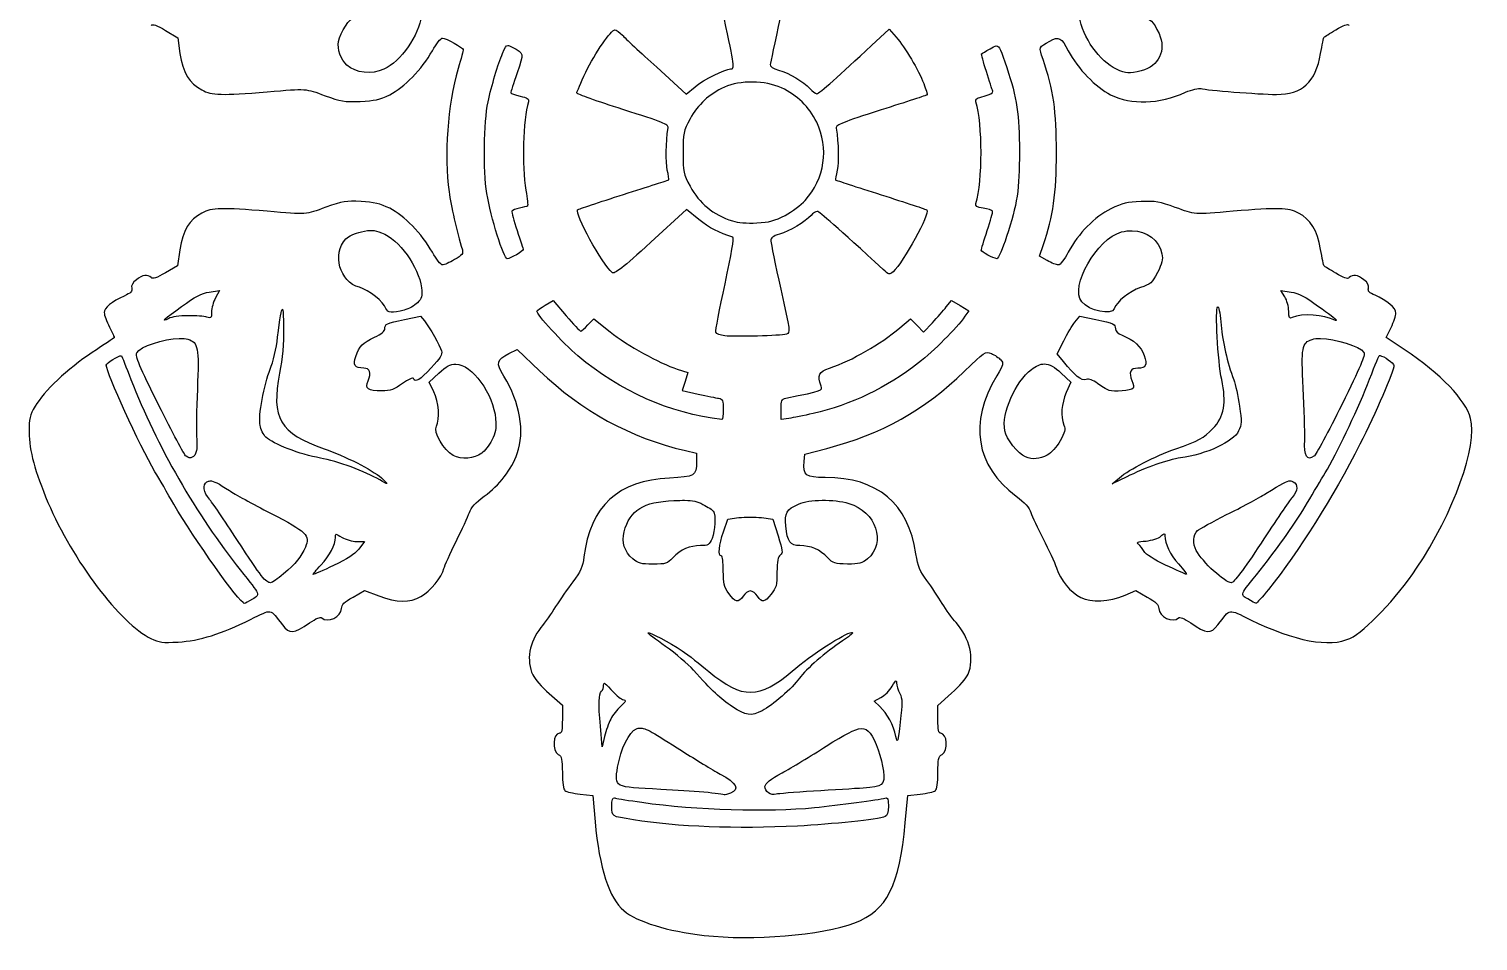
# Model space of a CAD drawing. Extents: x 50 to 120.3, y 86.8 to 163.3.
# Drawn here: x 50 to 120.3, y 86.8 to 131.1 of the extents above; entities that cross this region are included whole.
import ezdxf

# ---------------------------------------------------------------- set-up
doc = ezdxf.new("R2010")
doc.units = 0
doc.layers.add('Layer_1', color=7, linetype='CONTINUOUS')

msp = doc.modelspace()

# ---------------------------------------------------------------- linework, layer by layer
at = {"layer": 'Layer_1', "color": 7}
for points in [[(56.604298, 131.032937), (57.191893, 130.675751), (57.301584, 129.916728)], [(90.860121, 130.308642), (91.707341, 131.103493), (92.050195, 130.709375)], [(73.205797, 130.311397), (73.205797, 130.311397)], [(96.908056, 130.284388), (96.908056, 130.284388)], [(80.433884, 129.244797), (81.858776, 127.945581), (82.293686, 128.302217)], [(85.091103, 128.529318), (85.091103, 128.529318)], [(82.47724, 121.859064), (81.879172, 122.341376), (80.143945, 120.756631)], [(66.62098, 121.332652), (66.62098, 121.332652)], [(103.493423, 121.31777), (103.493423, 121.31777)], [(57.296623, 120.390075), (57.176458, 119.611206), (56.594375, 119.271106)], [(99.381358, 119.865316), (99.002122, 120.078637), (99.195599, 120.641427)], [(58.727027, 118.340656), (59.218711, 118.418377), (59.218711, 118.418377)], [(59.218711, 118.418377), (59.026888, 118.060638)], [(110.719306, 118.417274), (111.208233, 118.340103)], [(110.907822, 118.108593), (110.719306, 118.417274), (110.719306, 118.417274)], [(62.271893, 117.502809), (62.271893, 117.502809)], [(75.022052, 117.703452), (75.404596, 117.931654), (75.404596, 117.931654)], [(75.404596, 117.931654), (76.037392, 117.19027)], [(94.479401, 117.617461), (94.727449, 117.936062), (94.727449, 117.936062)], [(94.727449, 117.936062), (95.152436, 117.682505), (95.577973, 117.429496), (95.388354, 117.164362)], [(107.650139, 117.618012), (107.650139, 117.618012)], [(68.204072, 117.01002), (68.980183, 117.170424), (68.980183, 117.170424)], [(68.980183, 117.170424), (69.165391, 116.934506)], [(77.099033, 116.740478), (77.378498, 117.032621), (78.173351, 116.404236)], [(92.2332, 116.608187), (92.74197, 117.035928), (93.063328, 116.717325), (93.384686, 116.398174), (93.808019, 116.849066)], [(100.726325, 116.883794), (100.958385, 117.169324), (100.958385, 117.169324)], [(100.958385, 117.169324), (101.731741, 117.00947)], [(57.264653, 116.08839), (57.264653, 116.08839)], [(112.636433, 116.085633), (112.636433, 116.085633)], [(116.702197, 115.5482), (115.825214, 116.137449), (116.060581, 116.61866)], [(73.263675, 115.353068), (73.664961, 115.557569), (74.74865, 114.519632)], [(100.167392, 114.969974), (99.869185, 115.343699), (100.181723, 115.971533)], [(54.446289, 115.247235), (54.446289, 115.247235)], [(70.679578, 114.846502), (70.679578, 114.846502)], [(81.425519, 114.603416), (81.940355, 114.4375), (81.808063, 113.998182), (81.675772, 113.558863), (82.444717, 113.391844)], [(99.234185, 114.848706), (99.234185, 114.848706)], [(115.528107, 115.254951), (115.528107, 115.254951)], [(69.624552, 113.499882), (69.400208, 113.96125), (69.868742, 114.403876)], [(100.057701, 114.409388), (100.52017, 113.972274), (100.301888, 113.465157)], [(86.843416, 112.209488), (86.467487, 112.156021), (86.467487, 112.648256)], [(81.837279, 110.644589), (82.363138, 110.521667), (82.363138, 110.099987)], [(87.588107, 110.111564), (87.618976, 110.473711), (88.688884, 110.752076)], [(58.76892, 109.173945), (58.76892, 109.173945)], [(103.237659, 109.372935), (102.536515, 109.030077), (102.887089, 109.328838)], [(111.168547, 109.178907), (111.168547, 109.178907)], [(81.78877, 108.234673), (81.78877, 108.234673)], [(88.45627, 108.235226), (88.45627, 108.235226)], [(83.671723, 106.711116), (83.878979, 107.32517), (84.42248, 107.392968)], [(84.967078, 107.42108), (84.967078, 107.42108)], [(85.514437, 107.392418), (86.062896, 107.324066), (86.320864, 106.507716)], [(64.882999, 106.583786), (64.882999, 106.583786)], [(65.873534, 106.23652), (66.254424, 106.23652), (65.973853, 105.868858)], [(105.047299, 106.599771), (105.047299, 106.599771)], [(65.698246, 103.535563), (66.25332, 103.853616), (66.955018, 103.593441)], [(103.15608, 103.634784), (103.675877, 103.85527), (104.232603, 103.536667)], [(89.888328, 101.814671), (89.888328, 101.814671)], [(77.895537, 99.354046), (77.895537, 99.354046)], [(92.047438, 99.467595), (92.047438, 99.467595)], [(75.218838, 98.854092), (75.855491, 98.291855), (75.855491, 97.608346)], [(91.265815, 98.219645), (90.976427, 98.483675), (91.309362, 98.663372)], [(94.076464, 97.601181), (94.077014, 98.27697), (94.740126, 98.870077)], [(77.90546, 96.77546), (77.788603, 96.274956), (77.698755, 97.275965)], [(79.616983, 97.182809), (79.616983, 97.182809)], [(90.353555, 97.155797), (90.353555, 97.155797)], [(76.71704, 93.975285), (77.328339, 93.905833), (77.444645, 92.637487)], [(78.383364, 93.795039), (78.383364, 93.795039)], [(92.493372, 92.576301), (92.61409, 93.906937), (93.219874, 93.975839)]]:
    msp.add_lwpolyline(points, dxfattribs=at)
for points in [[(64.997652, 130.500466), (65.090695, 130.942728), (65.561715, 131.666125), (65.756674, 131.666286)], [(69.016011, 131.766055), (68.902058, 130.803903), (68.010365, 129.522814), (67.195347, 129.150537)], [(84.017886, 129.163215), (84.23124, 129.163215), (84.214039, 129.295978), (83.699285, 131.64589)], [(86.42394, 131.650298), (86.167733, 130.475173), (85.949135, 129.45203), (85.93777, 129.376535)], [(102.737158, 129.150537), (101.934306, 129.51726), (101.083068, 130.724262), (100.940746, 131.698256)], [(103.906836, 131.751173), (104.398984, 131.606308), (104.519558, 131.489482), (104.804216, 130.880252)], [(55.904254, 131.277677), (55.987103, 131.360524), (56.170144, 131.296671), (56.604298, 131.032937)], [(76.992647, 129.00171), (77.449259, 129.95686), (78.209301, 131.066011), (78.407618, 131.066011)], [(78.407618, 131.066011), (78.47137, 131.066011), (78.632964, 130.948282), (78.766458, 130.804735)], [(78.766458, 130.804735), (78.899952, 130.661186), (79.650203, 129.959245), (80.433884, 129.244797)], [(104.804216, 130.880252), (105.174988, 130.086722), (104.795805, 129.289701), (103.945422, 129.075574)], [(112.813372, 130.709375), (112.832817, 130.726816), (113.088691, 130.887663), (113.381674, 131.066564)], [(113.381674, 131.066564), (113.777463, 131.308234), (113.943144, 131.362782), (114.027148, 131.278781)], [(65.40445, 129.347323), (65.112056, 129.605147), (64.9224, 130.142774), (64.997652, 130.500466)], [(69.547935, 130.045159), (69.740661, 130.384927), (69.961853, 130.663663), (70.039619, 130.664174)], [(70.039619, 130.664174), (70.192189, 130.665303), (71.049444, 130.189908), (71.049444, 130.104141)], [(71.049444, 130.104141), (71.049444, 130.075526), (70.937574, 129.660919), (70.800296, 129.182508)], [(72.955548, 129.923341), (73.075687, 130.203616), (73.121122, 130.308501), (73.205797, 130.311397)], [(73.205797, 130.311397), (73.256606, 130.31309), (73.321847, 130.278337), (73.425733, 130.222101)], [(73.425733, 130.222101), (74.004331, 129.908902), (73.993767, 129.964887), (73.661103, 128.971944)], [(88.20106, 127.962119), (88.298624, 127.962119), (89.320302, 128.863825), (90.860121, 130.308642)], [(92.050195, 130.709375), (92.495672, 130.19673), (93.13641, 129.11798), (93.386893, 128.458763)], [(96.193681, 129.902397), (96.213126, 129.916477), (96.398009, 130.024377), (96.603786, 130.142173)], [(96.603786, 130.142173), (96.742202, 130.22141), (96.834218, 130.279209), (96.908056, 130.284388)], [(96.908056, 130.284388), (97.070503, 130.29579), (97.143116, 130.053784), (97.416826, 129.23267)], [(99.178511, 129.626787), (98.965625, 130.245551), (98.957342, 130.222846), (99.503176, 130.518655)], [(99.503176, 130.518655), (99.942577, 130.75678), (100.055005, 130.696997), (100.403313, 130.041855)], [(112.644702, 129.910113), (112.717995, 130.332177), (112.793918, 130.691922), (112.813372, 130.709375)], [(57.301584, 129.916728), (57.434164, 128.996436), (57.754486, 128.460168), (58.359918, 128.145121)], [(67.477569, 127.913061), (68.171291, 128.256088), (69.041758, 129.152778), (69.547935, 130.045159)], [(72.249439, 127.561937), (72.423181, 128.365347), (72.735082, 129.409011), (72.955548, 129.923341)], [(85.93777, 129.376535), (85.925381, 129.294174), (86.085909, 129.188917), (86.339053, 129.113056)], [(96.427397, 129.044704), (96.279722, 129.50248), (96.17423, 129.888306), (96.193681, 129.902397)], [(99.827842, 125.108477), (99.831906, 127.10958), (99.680093, 128.168915), (99.178511, 129.626787)], [(100.403313, 130.041855), (100.864264, 129.174854), (101.741354, 128.265833), (102.454383, 127.915815)], [(110.496062, 127.929596), (111.74544, 127.917489), (112.40413, 128.524749), (112.644702, 129.910113)], [(67.195347, 129.150537), (66.613309, 128.884679), (65.831627, 128.970649), (65.40445, 129.347323)], [(70.800296, 129.182508), (70.286135, 127.390667), (70.107652, 124.985381), (70.356566, 123.195759)], [(73.661103, 128.971944), (73.491426, 128.465488), (73.352423, 128.031473), (73.352423, 128.007868)], [(76.556085, 127.996844), (76.556085, 128.047717), (76.752687, 128.499758), (76.992647, 129.00171)], [(82.293686, 128.302217), (82.728322, 128.658367), (83.739671, 129.163215), (84.017886, 129.163215)], [(86.339053, 129.113056), (86.872925, 128.953067), (87.548082, 128.558401), (87.862063, 128.222292)], [(96.734424, 128.087796), (96.71306, 128.156302), (96.575067, 128.586928), (96.427397, 129.044704)], [(97.416826, 129.23267), (97.907139, 127.761753), (98.031433, 126.937695), (98.031433, 125.159187)], [(103.945422, 129.075574), (103.351849, 128.926109), (103.20907, 128.934982), (102.737158, 129.150537)], [(58.359918, 128.145121), (58.85679, 127.886566), (59.328843, 127.873536), (61.538776, 128.056926)], [(61.538776, 128.056926), (63.477851, 128.217838), (63.374366, 128.224552), (64.341705, 127.86786)], [(73.352423, 128.007868), (73.352423, 127.984246), (73.556213, 127.913546), (73.805519, 127.850772)], [(78.784097, 127.201993), (77.558911, 127.58815), (76.556085, 127.945971), (76.556085, 127.996844)], [(83.722436, 128.284578), (82.972179, 127.940072), (82.43548, 127.443649), (82.056111, 126.743933)], [(85.091103, 128.529318), (84.590187, 128.53581), (84.092675, 128.454589), (83.722436, 128.284578)], [(86.480165, 128.24875), (86.096794, 128.428509), (85.592017, 128.522836), (85.091103, 128.529318)], [(88.193894, 126.576914), (87.814079, 127.348427), (87.271631, 127.877639), (86.480165, 128.24875)], [(87.862063, 128.222292), (87.99556, 128.079391), (88.14814, 127.962117), (88.20106, 127.962119)], [(93.386893, 128.458763), (93.495845, 128.172025), (93.570823, 127.923339), (93.553909, 127.906445)], [(96.323215, 127.849671), (96.600659, 127.919535), (96.758365, 128.010989), (96.734424, 128.087796)], [(102.454383, 127.915815), (103.478449, 127.413115), (104.773956, 127.454108), (106.090201, 128.031572)], [(106.090201, 128.031572), (106.409552, 128.171678), (106.724346, 128.246631), (106.840954, 128.210715)], [(106.840954, 128.210715), (107.093458, 128.13294), (109.627625, 127.938018), (110.496062, 127.929596)], [(64.341705, 127.86786), (65.098072, 127.588974), (65.287491, 127.557867), (66.043858, 127.589496)], [(66.043858, 127.589496), (66.733747, 127.618347), (67.005321, 127.679547), (67.477569, 127.913061)], [(72.192114, 123.126307), (72.011026, 124.230168), (72.041803, 126.601777), (72.249439, 127.561937)], [(73.805519, 127.850772), (74.150107, 127.764002), (74.246825, 127.697691), (74.209563, 127.574064)], [(74.209563, 127.574064), (73.940659, 126.681914), (73.879168, 124.474437), (74.089395, 123.276237)], [(93.553909, 127.906445), (93.537004, 127.88954), (92.532688, 127.561195), (91.32204, 127.176636)], [(95.922482, 127.574064), (95.885254, 127.697573), (95.981512, 127.76363), (96.323215, 127.849671)], [(95.921381, 122.640687), (96.250831, 123.732551), (96.251305, 126.482569), (95.922482, 127.574064)], [(80.981242, 126.305165), (81.007658, 126.476722), (80.743961, 126.584282), (78.784097, 127.201993)], [(82.056111, 126.743933), (81.729648, 126.141786), (81.712153, 126.059157), (81.712153, 125.108477)], [(87.632204, 122.784002), (88.586112, 123.839863), (88.807155, 125.331204), (88.193894, 126.576914)], [(91.32204, 127.176636), (89.449168, 126.581717), (89.124988, 126.449947), (89.147495, 126.293591)], [(80.947065, 124.260157), (80.858885, 124.642085), (80.874915, 125.614324), (80.981242, 126.305165)], [(89.147495, 126.293591), (89.256308, 125.537588), (89.273372, 124.636379), (89.18608, 124.260157)], [(98.031433, 125.159187), (98.031433, 123.302419), (97.928523, 122.622915), (97.407456, 121.028933)], [(81.712153, 125.108477), (81.712153, 124.157792), (81.729651, 124.075719), (82.056111, 123.473573)], [(99.195599, 120.641427), (99.668132, 122.014865), (99.823792, 123.115517), (99.827842, 125.108477)], [(78.828745, 123.076147), (80.024176, 123.454785), (81.013272, 123.775147), (81.02644, 123.788315)], [(81.02644, 123.788315), (81.03962, 123.801495), (81.003947, 124.013859), (80.947065, 124.260157)], [(89.18608, 124.260157), (89.128936, 124.013859), (89.096455, 123.798018), (89.113871, 123.780599)], [(89.113871, 123.780599), (89.131284, 123.763186), (90.124288, 123.438919), (91.320386, 123.059609)], [(70.356566, 123.195759), (70.447007, 122.545521), (70.735783, 121.294159), (71.004244, 120.387868)], [(73.182096, 119.95296), (73.010736, 119.952396), (72.382363, 121.966605), (72.192114, 123.126307)], [(74.089395, 123.276237), (74.159999, 122.874169), (74.191935, 122.530459), (74.160504, 122.512253)], [(76.597978, 122.330903), (76.629424, 122.362351), (77.633316, 122.697501), (78.828745, 123.076147)], [(82.056111, 123.473573), (82.509521, 122.637283), (83.161649, 122.102862), (84.1149, 121.787405)], [(91.320386, 123.059609), (92.516483, 122.680305), (93.516899, 122.348073), (93.543436, 122.321533)], [(61.538776, 122.258693), (59.349561, 122.445296), (58.859228, 122.432528), (58.359918, 122.172703)], [(64.386353, 122.453825), (63.371295, 122.085324), (63.483597, 122.092916), (61.538776, 122.258693)], [(66.087955, 122.734943), (65.366273, 122.77439), (65.187299, 122.744595), (64.386353, 122.453825)], [(67.477569, 122.403662), (67.025376, 122.626759), (66.714158, 122.700715), (66.087955, 122.734943)], [(69.547935, 120.272114), (69.04125, 121.165381), (68.171252, 122.061417), (67.477569, 122.403662)], [(73.779064, 122.409727), (73.600736, 122.371484), (73.434507, 122.307574), (73.409748, 122.267513)], [(74.160504, 122.512253), (74.129073, 122.49405), (73.957389, 122.447969), (73.779064, 122.409727)], [(78.270916, 119.284336), (77.796808, 119.672265), (76.429472, 122.162396), (76.597978, 122.330903)], [(86.662065, 122.060257), (86.997723, 122.239161), (87.434169, 122.564794), (87.632204, 122.784002)], [(96.27526, 122.40642), (95.962131, 122.459322), (95.882584, 122.512106), (95.921381, 122.640687)], [(96.722847, 122.266409), (96.698435, 122.305918), (96.497292, 122.368907), (96.27526, 122.40642)], [(102.468164, 122.378858), (101.676522, 121.988974), (100.889139, 121.185803), (100.403313, 120.273768)], [(103.936049, 122.73384), (103.264843, 122.710641), (103.023196, 122.65221), (102.468164, 122.378858)], [(105.590247, 122.448863), (104.856246, 122.718704), (104.628922, 122.757784), (103.936049, 122.73384)], [(108.393176, 122.258693), (106.477071, 122.095366), (106.566657, 122.089913), (105.590247, 122.448863)], [(111.572034, 122.172703), (111.072727, 122.432528), (110.582391, 122.445299), (108.393176, 122.258693)], [(58.359918, 122.172703), (57.7568, 121.858861), (57.442125, 121.331128), (57.296623, 120.390075)], [(73.409748, 122.267513), (73.384997, 122.227449), (73.497107, 121.800333), (73.658897, 121.318871)], [(84.125373, 121.004128), (83.47456, 121.197992), (82.977778, 121.455726), (82.47724, 121.859064)], [(84.1149, 121.787405), (84.362617, 121.705436), (84.808314, 121.670125), (85.283477, 121.694799)], [(85.283477, 121.694799), (85.911298, 121.727402), (86.163283, 121.79441), (86.662065, 122.060257)], [(87.920491, 122.056397), (87.641918, 121.748574), (86.863775, 121.285244), (86.39252, 121.146893)], [(88.218145, 122.255386), (88.153661, 122.255386), (88.019588, 122.165896), (87.920491, 122.056397)], [(91.420707, 119.433714), (89.218217, 121.460041), (88.315478, 122.255386), (88.218145, 122.255386)], [(93.543436, 122.321533), (93.707359, 122.15761), (92.405801, 119.783393), (91.902469, 119.327881)], [(96.473145, 121.318871), (96.634935, 121.800333), (96.747262, 122.226901), (96.722847, 122.266409)], [(112.644702, 120.40716), (112.483454, 121.335717), (112.161238, 121.8661), (111.572034, 122.172703)], [(65.354287, 120.915934), (65.478917, 121.048595), (65.796527, 121.196056), (66.10394, 121.264853)], [(66.10394, 121.264853), (66.33206, 121.315905), (66.481026, 121.339899), (66.62098, 121.332652)], [(66.62098, 121.332652), (66.760934, 121.325399), (66.89138, 121.287414), (67.081798, 121.214691)], [(67.081798, 121.214691), (67.934944, 120.888874), (68.895886, 119.565509), (69.016011, 118.551219)], [(73.658897, 121.318871), (73.820686, 120.837405), (73.953246, 120.422934), (73.953246, 120.39724)], [(83.746687, 118.740285), (84.070021, 120.215407), (84.198373, 120.98238), (84.125373, 121.004128)], [(86.39252, 121.146893), (86.064293, 121.050537), (85.968338, 120.974393), (85.971944, 120.812855)], [(96.179349, 120.366371), (96.179349, 120.408794), (96.311356, 120.837405), (96.473145, 121.318871)], [(97.407456, 121.028933), (97.213953, 120.436988), (97.004926, 119.9555), (96.942783, 119.959023)], [(101.053194, 117.86606), (100.453833, 118.602016), (101.782781, 120.930008), (102.98741, 121.25438)], [(102.98741, 121.25438), (103.158321, 121.300402), (103.328462, 121.320471), (103.493423, 121.31777)], [(103.493423, 121.31777), (104.208241, 121.306058), (104.822202, 120.861338), (104.947531, 120.19329)], [(66.00858, 118.568308), (65.050038, 118.824678), (64.670138, 120.187693), (65.354287, 120.915934)], [(70.039619, 119.653099), (69.961853, 119.653664), (69.740661, 119.932344), (69.547935, 120.272114)], [(71.004244, 120.387868), (71.056937, 120.209977), (70.990246, 120.126536), (70.624457, 119.912171)], [(73.953246, 120.39724), (73.953246, 120.371558), (73.806439, 120.261065), (73.62748, 120.15195)], [(80.143945, 120.756631), (78.771276, 119.503152), (78.379295, 119.195657), (78.270916, 119.284336)], [(85.971944, 120.812855), (85.974484, 120.697674), (86.190382, 119.648505), (86.451502, 118.481767)], [(96.942783, 119.959023), (96.764012, 119.969154), (96.179349, 120.281137), (96.179349, 120.366371)], [(100.403313, 120.273768), (100.214836, 119.919938), (100.005185, 119.652549), (99.91659, 119.652549)], [(112.813372, 119.607899), (112.793927, 119.62534), (112.717995, 119.985097), (112.644702, 120.40716)], [(70.624457, 119.912171), (70.380552, 119.769234), (70.117372, 119.652588), (70.039619, 119.653099)], [(73.62748, 120.15195), (73.44852, 120.042837), (73.24817, 119.95313), (73.182096, 119.95296)], [(99.91659, 119.652549), (99.830955, 119.652549), (99.589937, 119.748087), (99.381358, 119.865316)], [(104.947531, 120.19329), (105.00003, 119.91343), (104.953827, 119.722952), (104.726492, 119.28599)], [(113.381674, 119.250713), (113.088688, 119.42961), (112.83282, 119.590446), (112.813372, 119.607899)], [(55.186572, 118.937621), (55.002571, 118.792889), (54.930963, 118.660814), (54.965535, 118.528619)], [(55.902047, 119.04125), (55.733707, 119.209596), (55.486791, 119.173776), (55.186572, 118.937621)], [(56.594375, 119.271106), (56.170556, 119.023459), (55.982393, 118.96091), (55.902047, 119.04125)], [(91.902469, 119.327881), (91.728245, 119.170211), (91.700663, 119.176155), (91.420707, 119.433714)], [(104.726492, 119.28599), (104.465349, 118.784038), (104.38947, 118.716644), (103.906286, 118.555077)], [(114.027148, 119.038493), (113.943144, 118.954489), (113.77746, 119.009043), (113.381674, 119.250713)], [(114.745381, 118.937621), (114.443629, 119.174981), (114.19816, 119.209505), (114.027148, 119.038493)], [(114.96642, 118.529172), (115.000797, 118.660625), (114.928935, 118.793236), (114.745381, 118.937621)], [(54.590707, 118.144424), (54.001918, 117.883972), (53.629388, 117.572154), (53.629388, 117.339097)], [(54.965535, 118.528619), (55.005786, 118.374686), (54.926543, 118.29298), (54.590707, 118.144424)], [(57.383714, 117.64447), (58.031848, 118.115372), (58.352535, 118.281457), (58.727027, 118.340656)], [(67.297873, 117.541944), (67.195017, 117.866017), (66.466951, 118.445713), (66.00858, 118.568308)], [(69.016011, 118.551219), (69.066317, 118.126475), (69.042709, 118.036621), (68.823086, 117.817001)], [(83.305715, 116.385494), (83.279496, 116.45378), (83.477724, 117.513223), (83.746687, 118.740285)], [(86.451502, 118.481767), (86.916514, 116.404013), (86.922088, 116.359272), (86.722148, 116.297299)], [(103.906286, 118.555077), (103.370611, 118.375959), (102.737618, 117.86757), (102.630772, 117.530921)], [(111.208233, 118.340103), (111.579036, 118.281485), (111.902359, 118.113179), (112.548238, 117.64392)], [(115.28392, 118.182456), (114.998393, 118.300242), (114.926928, 118.378163), (114.96642, 118.529172)], [(116.29981, 117.319805), (116.303338, 117.567813), (115.858064, 117.945615), (115.28392, 118.182456)], [(56.758086, 117.062937), (56.323732, 116.83027), (56.540112, 117.031548), (57.383714, 117.64447)], [(59.026888, 118.060638), (58.921455, 117.863926), (58.835617, 117.552897), (58.835617, 117.369414)], [(62.043138, 116.15178), (62.154003, 117.075725), (62.227251, 117.520651), (62.271893, 117.502809)], [(62.271893, 117.502809), (62.306615, 117.488923), (62.324217, 117.194916), (62.329218, 116.62858)], [(68.184228, 117.458711), (67.612474, 117.299956), (67.367441, 117.322748), (67.297873, 117.541944)], [(68.823086, 117.817001), (68.685334, 117.679248), (68.397752, 117.517998), (68.184228, 117.458711)], [(76.606245, 115.243927), (75.878749, 115.855246), (74.578608, 117.279732), (74.621319, 117.418472)], [(74.621319, 117.418472), (74.630943, 117.449709), (74.81139, 117.577829), (75.022052, 117.703452)], [(93.808019, 116.849066), (94.040833, 117.096857), (94.342943, 117.442444), (94.479401, 117.617461)], [(102.630772, 117.530921), (102.522867, 117.190942), (101.41051, 117.427314), (101.053194, 117.86606)], [(107.844167, 114.095195), (107.652388, 114.977682), (107.516354, 117.546175), (107.650139, 117.618012)], [(107.650139, 117.618012), (107.654457, 117.62027), (107.659588, 117.620016), (107.66447, 117.616908)], [(107.66447, 117.616908), (107.71853, 117.583499), (107.790293, 117.183421), (107.82377, 116.727248)], [(111.096338, 117.414064), (111.096168, 117.626442), (111.011315, 117.93887), (110.907822, 118.108593)], [(111.271623, 117.102626), (111.122164, 117.038914), (111.096679, 117.084677), (111.096338, 117.414064)], [(112.548238, 117.64392), (113.0164, 117.303774), (113.399313, 117.008536), (113.399313, 116.987423)], [(53.629388, 117.339097), (53.629388, 117.231133), (53.744893, 116.914161), (53.886255, 116.635195)], [(57.684128, 117.191371), (57.298677, 117.186968), (56.881982, 117.129305), (56.758086, 117.062937)], [(58.61017, 117.117508), (58.486274, 117.162519), (58.069582, 117.195776), (57.684128, 117.191371)], [(58.835617, 117.369414), (58.835617, 117.065943), (58.8151, 117.043069), (58.61017, 117.117508)], [(67.244956, 116.559678), (67.244956, 116.796689), (67.303049, 116.823686), (68.204072, 117.01002)], [(69.165391, 116.934506), (69.420102, 116.609381), (69.91236, 115.743548), (69.991111, 115.482052)], [(76.037392, 117.19027), (76.385033, 116.782363), (76.70279, 116.448333), (76.744048, 116.448333)], [(76.744048, 116.448333), (76.785306, 116.448333), (76.945132, 116.579843), (77.099033, 116.740478)], [(95.388354, 117.164362), (94.956605, 116.559955), (93.897173, 115.496449), (93.136641, 114.903827)], [(100.181723, 115.971533), (100.353512, 116.316603), (100.598645, 116.726833), (100.726325, 116.883794)], [(101.731741, 117.00947), (102.632129, 116.823266), (102.686996, 116.79705), (102.686996, 116.554717)], [(107.82377, 116.727248), (107.883043, 115.919556), (108.111315, 114.921054), (108.428454, 114.082518)], [(113.373958, 116.960411), (112.753628, 117.249647), (111.772785, 117.316268), (111.271623, 117.102626)], [(113.399313, 116.987423), (113.399313, 116.966313), (113.387731, 116.954002), (113.373958, 116.960411)], [(116.060581, 116.61866), (116.190144, 116.883083), (116.298091, 117.198711), (116.29981, 117.319805)], [(54.111703, 116.112091), (54.09423, 116.103145), (53.610784, 115.783807), (53.037382, 115.402127)], [(53.886255, 116.635195), (54.02762, 116.356227), (54.129167, 116.12104), (54.111703, 116.112091)], [(55.210826, 115.39055), (55.354914, 115.703142), (56.525911, 116.064503), (57.264653, 116.08839)], [(57.264653, 116.08839), (57.435132, 116.093893), (57.582562, 116.081109), (57.68909, 116.045947)], [(57.68909, 116.045947), (58.191962, 115.879983), (58.231272, 115.6731), (58.146047, 113.628868)], [(61.682644, 114.600108), (61.821576, 114.939743), (61.979243, 115.619255), (62.043138, 116.15178)], [(62.329218, 116.62858), (62.336302, 115.826276), (62.275393, 115.126314), (62.136294, 114.40553)], [(65.833845, 115.216368), (66.01445, 115.727775), (66.155663, 115.871889), (66.745005, 116.147922)], [(66.745005, 116.147922), (67.068824, 116.299591), (67.244956, 116.445031), (67.244956, 116.559678)], [(78.173351, 116.404236), (79.011955, 115.741121), (80.562072, 114.882514), (81.425519, 114.603416)], [(83.73401, 116.21517), (83.524446, 116.2404), (83.331916, 116.317207), (83.305715, 116.385494)], [(86.722148, 116.297299), (86.460299, 116.21622), (84.233893, 116.154986), (83.73401, 116.21517)], [(88.820625, 114.646409), (89.931946, 115.028104), (91.264788, 115.79401), (92.2332, 116.608187)], [(102.686996, 116.554717), (102.686996, 116.442237), (102.811318, 116.323574), (103.012215, 116.244383)], [(103.012215, 116.244383), (103.573518, 116.023118), (103.943836, 115.684417), (104.081572, 115.267078)], [(111.80079, 113.676824), (111.696853, 115.660654), (111.73493, 115.871838), (112.229635, 116.044293)], [(112.229635, 116.044293), (112.327842, 116.078526), (112.469676, 116.090718), (112.636433, 116.085633)], [(112.636433, 116.085633), (113.359051, 116.063591), (114.555095, 115.715461), (114.746484, 115.412047)], [(53.037382, 115.402127), (51.849472, 114.611405), (50.700299, 113.52814), (50.270283, 112.794326)], [(56.280183, 112.837873), (55.333705, 114.744767), (55.133361, 115.222501), (55.210826, 115.39055)], [(69.991111, 115.482052), (70.042089, 115.31279), (69.934283, 115.135557), (69.490607, 114.656332)], [(73.016181, 114.264969), (72.62716, 114.91101), (72.657408, 115.043773), (73.263675, 115.353068)], [(95.350872, 114.480494), (96.35862, 115.458205), (96.379024, 115.471915), (96.669931, 115.351415)], [(96.669931, 115.351415), (96.832471, 115.28409), (97.038341, 115.148847), (97.126888, 115.051003)], [(114.746484, 115.412047), (114.821874, 115.292532), (114.563542, 114.683505), (113.670512, 112.873151)], [(119.91909, 112.209488), (119.663924, 113.131254), (118.500254, 114.339188), (116.702197, 115.5482)], [(53.729709, 114.78642), (53.729709, 114.894522), (54.320993, 115.264846), (54.446289, 115.247235)], [(56.087809, 109.622083), (55.347023, 110.877591), (53.729709, 114.419604), (53.729709, 114.78642)], [(54.446289, 115.247235), (54.454642, 115.246106), (54.460586, 115.242691), (54.464481, 115.237865)], [(54.464481, 115.237865), (54.482794, 115.215259), (54.69078, 114.701454), (54.926397, 114.095746)], [(61.186548, 111.86608), (61.099802, 112.328482), (61.376182, 113.85091), (61.682644, 114.600108)], [(66.222451, 114.648063), (65.779004, 114.651027), (65.683387, 114.790323), (65.833845, 115.216368)], [(66.439632, 114.034563), (66.599003, 114.419322), (66.51901, 114.646071), (66.222451, 114.648063)], [(69.490607, 114.656332), (68.951153, 114.073659), (68.703354, 113.926331), (68.630159, 114.145908)], [(69.868742, 114.403876), (70.234624, 114.749576), (70.412367, 114.846502), (70.679578, 114.846502)], [(70.679578, 114.846502), (71.464955, 114.846502), (72.51604, 113.400088), (72.617652, 112.179172)], [(83.589041, 112.15216), (81.060696, 112.454674), (78.660902, 113.517391), (76.606245, 115.243927)], [(93.136641, 114.903827), (91.575834, 113.687613), (89.871829, 112.869013), (88.019709, 112.445959)], [(88.405561, 113.778246), (88.223446, 114.317985), (88.293753, 114.465451), (88.820625, 114.646409)], [(97.126888, 115.051003), (97.276181, 114.886036), (97.261545, 114.829605), (96.931757, 114.275993)], [(98.611862, 114.587981), (98.837733, 114.760263), (99.035805, 114.848139), (99.234185, 114.848706)], [(99.234185, 114.848706), (99.489246, 114.849271), (99.744536, 114.705275), (100.057701, 114.409388)], [(101.274231, 114.091888), (101.048058, 114.020102), (100.712863, 114.286153), (100.167392, 114.969974)], [(103.778953, 114.645859), (103.415967, 114.645859), (103.320954, 114.447691), (103.489565, 114.040625)], [(104.081572, 115.267078), (104.24042, 114.785762), (104.172487, 114.645859), (103.778953, 114.645859)], [(116.202796, 114.774843), (116.202796, 114.515701), (115.301178, 112.430152), (114.550802, 110.953269)], [(114.910746, 113.845494), (115.205276, 114.588864), (115.460486, 115.217709), (115.477948, 115.242827)], [(115.477948, 115.242827), (115.486076, 115.254511), (115.503856, 115.257914), (115.528107, 115.254951)], [(115.528107, 115.254951), (115.697852, 115.234067), (116.202796, 114.893142), (116.202796, 114.774843)], [(54.926397, 114.095746), (56.176728, 110.881441), (58.102582, 107.52248), (60.226883, 104.851867)], [(62.136294, 114.40553), (61.714995, 112.2224), (62.146143, 111.490203), (64.296507, 110.737191)], [(67.102742, 113.546736), (66.402382, 113.548712), (66.276612, 113.641007), (66.439632, 114.034563)], [(68.10375, 113.895656), (67.69472, 113.604843), (67.524114, 113.545545), (67.102742, 113.546736)], [(68.630159, 114.145908), (68.611787, 114.201071), (68.374968, 114.088484), (68.10375, 113.895656)], [(73.667716, 110.505682), (74.045425, 111.57238), (73.805895, 112.953525), (73.016181, 114.264969)], [(74.74865, 114.519632), (76.806837, 112.547393), (79.128304, 111.278163), (81.837279, 110.644589)], [(88.688884, 110.752076), (91.319169, 111.436594), (93.432909, 112.619704), (95.350872, 114.480494)], [(96.931757, 114.275993), (95.567198, 111.985297), (95.901854, 109.901449), (97.868272, 108.439174)], [(97.319812, 111.61197), (97.161421, 112.451302), (97.830346, 113.991894), (98.611862, 114.587981)], [(101.812217, 113.906129), (101.58721, 114.07776), (101.416166, 114.136933), (101.274231, 114.091888)], [(102.377765, 113.567683), (102.248191, 113.615618), (101.993663, 113.767733), (101.812217, 113.906129)], [(103.489565, 114.040625), (103.558315, 113.874656), (103.586819, 113.710685), (103.552405, 113.67627)], [(107.420283, 111.716703), (107.95771, 112.271944), (108.084911, 112.987397), (107.844167, 114.095195)], [(108.428454, 114.082518), (108.51449, 113.855027), (108.640598, 113.281902), (108.709023, 112.80866)], [(58.146047, 113.628868), (58.103953, 112.619227), (58.088886, 111.577711), (58.112423, 111.314866)], [(69.741963, 111.830802), (69.925387, 112.173536), (69.867201, 113.000433), (69.624552, 113.499882)], [(82.444717, 113.391844), (82.867686, 113.300017), (83.315215, 113.206085), (83.43911, 113.182935)], [(86.692935, 113.186793), (88.534248, 113.565891), (88.483051, 113.54859), (88.405561, 113.778246)], [(100.301888, 113.465157), (100.066464, 112.917903), (100.022443, 112.317557), (100.186132, 111.887027)], [(103.552405, 113.67627), (103.433042, 113.556907), (102.612153, 113.480978), (102.377765, 113.567683)], [(111.870795, 111.163832), (111.883636, 111.56476), (111.852196, 112.695963), (111.80079, 113.676824)], [(112.864084, 109.561451), (113.438003, 110.51944), (114.34616, 112.420531), (114.910746, 113.845494)], [(50.270283, 112.794326), (50.013066, 112.355389), (49.977698, 112.201476), (49.985303, 111.543068)], [(57.599241, 110.37284), (57.51434, 110.437889), (56.92068, 111.547448), (56.280183, 112.837873)], [(83.43911, 113.182935), (83.636934, 113.145964), (83.664558, 113.080124), (83.664558, 112.642191)], [(83.664558, 112.642191), (83.664558, 112.367919), (83.630338, 112.147227), (83.589041, 112.15216)], [(86.467487, 112.648256), (86.467487, 113.078388), (86.49615, 113.146277), (86.692935, 113.186793)], [(108.709023, 112.80866), (108.819295, 112.045971), (108.814466, 111.907764), (108.666579, 111.597639)], [(113.670512, 112.873151), (113.024387, 111.563323), (112.417135, 110.437254), (112.321137, 110.370633)], [(61.471528, 111.300535), (61.350607, 111.421456), (61.222193, 111.67608), (61.186548, 111.86608)], [(70.55776, 110.410872), (70.10028, 110.652307), (69.588273, 111.543633), (69.741963, 111.830802)], [(72.617652, 112.179172), (72.657674, 111.698279), (72.624284, 111.512597), (72.433547, 111.147847)], [(88.019709, 112.445959), (87.579194, 112.345339), (87.049909, 112.238941), (86.843416, 112.209488)], [(100.186132, 111.887027), (100.271924, 111.66137), (100.242398, 111.534554), (100.003681, 111.112019)], [(117.300265, 104.9351), (119.100264, 107.624461), (120.280619, 110.903496), (119.91909, 112.209488)], [(49.985303, 111.543068), (49.995915, 110.623063), (50.258105, 109.644548), (50.900322, 108.129943)], [(58.112423, 111.314866), (58.13596, 111.052027), (58.128594, 110.730793), (58.095885, 110.600491)], [(64.114053, 110.284645), (63.132462, 110.455692), (61.806599, 110.965464), (61.471528, 111.300535)], [(72.433547, 111.147847), (72.305652, 110.903282), (72.084842, 110.618669), (71.942412, 110.515051)], [(98.328536, 110.336458), (97.971449, 110.481219), (97.395857, 111.208996), (97.319812, 111.61197)], [(100.003681, 111.112019), (99.831694, 110.807597), (99.582729, 110.534463), (99.37695, 110.424102)], [(105.613951, 110.729475), (106.744262, 111.125207), (106.963676, 111.244949), (107.420283, 111.716703)], [(108.666579, 111.597639), (108.417047, 111.074365), (107.088088, 110.458455), (105.846564, 110.290157)], [(112.321137, 110.370633), (111.978423, 110.13279), (111.845257, 110.366907), (111.870795, 111.163832)], [(58.095885, 110.600491), (58.023579, 110.31241), (57.807643, 110.213167), (57.599241, 110.37284)], [(64.296507, 110.737191), (65.321696, 110.378193), (66.605793, 109.724203), (67.075183, 109.322222)], [(71.942412, 110.515051), (71.562682, 110.23879), (70.968797, 110.193947), (70.55776, 110.410872)], [(72.062577, 108.426497), (72.802152, 108.965211), (73.393399, 109.730987), (73.667716, 110.505682)], [(99.37695, 110.424102), (99.015344, 110.230171), (98.662961, 110.200884), (98.328536, 110.336458)], [(102.887089, 109.328838), (103.382123, 109.750813), (104.588053, 110.3703), (105.613951, 110.729475)], [(114.550802, 110.953269), (113.232506, 108.358605), (111.592385, 105.754914), (110.113521, 103.908737)], [(66.994704, 109.221901), (66.314416, 109.633076), (64.937708, 110.141118), (64.114053, 110.284645)], [(82.363138, 110.099987), (82.363138, 109.428916), (82.260369, 109.367084), (81.061718, 109.313403)], [(88.602896, 109.339861), (87.664135, 109.339861), (87.531087, 109.441185), (87.588107, 110.111564)], [(104.645466, 109.969349), (104.256642, 109.829703), (103.623113, 109.5614), (103.237659, 109.372935)], [(105.846564, 110.290157), (105.574615, 110.253293), (105.034292, 110.108996), (104.645466, 109.969349)], [(57.011093, 108.038992), (56.70841, 108.56211), (56.292993, 109.274329), (56.087809, 109.622083)], [(58.732539, 108.288693), (58.439643, 108.609772), (58.381883, 109.004113), (58.609619, 109.12599)], [(58.609619, 109.12599), (58.662395, 109.154235), (58.712334, 109.171566), (58.76892, 109.173945)], [(58.76892, 109.173945), (58.938671, 109.181086), (59.166534, 109.055539), (59.700473, 108.701553)], [(67.075183, 109.322222), (67.448402, 109.002597), (67.418681, 108.96564), (66.994704, 109.221901)], [(81.061718, 109.313403), (78.571677, 109.201897), (77.206004, 107.946538), (76.901698, 105.488521)], [(93.012618, 105.635694), (92.643554, 108.086148), (91.150889, 109.339861), (88.602896, 109.339861)], [(109.987842, 108.562647), (110.774076, 109.046454), (111.012701, 109.185706), (111.168547, 109.178907)], [(111.168547, 109.178907), (111.220496, 109.176649), (111.263179, 109.158192), (111.314066, 109.130952)], [(111.314066, 109.130952), (111.564561, 108.996891), (111.543431, 108.710421), (111.258945, 108.371926)], [(112.006944, 108.121124), (112.289909, 108.598921), (112.675777, 109.247131), (112.864084, 109.561451)], [(60.091286, 106.28668), (59.444314, 107.277844), (58.833001, 108.178562), (58.732539, 108.288693)], [(59.700473, 108.701553), (59.928577, 108.550328), (60.829325, 108.05772), (61.701937, 107.606842)], [(71.34269, 107.638259), (71.425771, 107.882937), (71.642961, 108.120839), (72.062577, 108.426497)], [(97.868272, 108.439174), (98.292341, 108.123828), (98.508611, 107.88353), (98.589262, 107.638259)], [(108.085599, 107.536836), (108.769825, 107.878441), (109.625841, 108.339886), (109.987842, 108.562647)], [(111.258945, 108.371926), (111.12813, 108.216275), (110.453624, 107.220996), (109.75909, 106.161003)], [(50.900322, 108.129943), (52.097294, 105.307002), (54.416923, 102.240448), (55.896535, 101.52418)], [(60.425872, 103.233498), (60.208448, 103.232087), (57.968354, 106.384611), (57.011093, 108.038992)], [(61.701937, 107.606842), (63.469345, 106.693607), (63.628129, 106.53856), (63.387001, 105.961464)], [(70.69832, 106.23652), (70.987508, 106.814698), (71.277254, 107.445535), (71.34269, 107.638259)], [(78.851895, 106.705605), (79.141295, 107.763334), (79.774579, 108.160409), (81.268976, 108.221445)], [(81.268976, 108.221445), (81.47943, 108.230025), (81.648294, 108.23504), (81.78877, 108.234673)], [(81.78877, 108.234673), (82.210199, 108.233544), (82.378996, 108.184167), (82.670715, 108.036237)], [(82.670715, 108.036237), (82.91434, 107.912692), (83.147306, 107.761429), (83.187757, 107.699995)], [(83.187757, 107.699995), (83.311977, 107.511363), (83.271933, 106.750052), (83.118853, 106.383693)], [(86.696242, 106.993889), (86.631187, 107.624224), (86.723279, 107.781436), (87.318562, 108.052222)], [(87.318562, 108.052222), (87.571998, 108.167507), (88.000959, 108.229192), (88.45627, 108.235226)], [(88.45627, 108.235226), (88.911582, 108.241266), (89.393593, 108.191886), (89.754383, 108.084743)], [(89.754383, 108.084743), (91.071082, 107.693724), (91.58301, 106.166777), (90.658377, 105.38875)], [(98.589262, 107.638259), (98.652635, 107.445535), (98.920788, 106.871873), (99.185126, 106.36385)], [(109.707827, 104.84911), (110.670972, 106.064226), (111.421601, 107.132754), (112.006944, 108.121124)], [(84.42248, 107.392968), (84.571967, 107.411679), (84.769139, 107.421165), (84.967078, 107.42108)], [(84.967078, 107.42108), (85.165015, 107.420981), (85.363603, 107.411259), (85.514437, 107.392418)], [(87.37534, 106.036427), (86.895195, 106.036427), (86.777997, 106.201748), (86.696242, 106.993889)], [(106.666219, 106.760725), (106.762581, 106.845914), (107.401374, 107.195229), (108.085599, 107.536836)], [(61.698076, 104.234506), (61.465497, 104.234506), (61.259415, 104.497108), (60.091286, 106.28668)], [(64.136654, 105.091093), (64.570497, 105.561758), (64.842209, 106.078828), (64.842209, 106.432202)], [(64.842209, 106.432202), (64.842209, 106.533113), (64.842294, 106.583337), (64.882999, 106.583786)], [(64.882999, 106.583786), (64.923701, 106.584348), (65.005413, 106.535179), (65.167978, 106.43606)], [(65.167978, 106.43606), (65.346938, 106.326947), (65.664241, 106.236681), (65.873534, 106.23652)], [(70.110725, 104.918012), (70.14468, 105.065109), (70.409133, 105.658346), (70.69832, 106.23652)], [(79.273575, 105.38875), (78.870316, 105.728074), (78.716164, 106.209511), (78.851895, 106.705605)], [(83.118853, 106.383693), (82.9869, 106.067884), (82.936721, 106.036427), (82.564882, 106.036427)], [(83.564236, 105.535373), (83.401888, 105.535373), (83.449346, 106.052627), (83.671723, 106.711116)], [(86.320864, 106.507716), (86.55109, 105.778922), (86.562311, 105.678846), (86.42339, 105.577266)], [(99.185126, 106.36385), (99.449469, 105.855831), (99.737195, 105.22398), (99.825088, 104.959355)], [(103.805411, 106.097063), (103.686686, 106.184605), (103.763832, 106.218145), (104.173074, 106.257464)], [(104.173074, 106.257464), (104.471467, 106.286138), (104.775463, 106.384035), (104.890203, 106.487873)], [(104.890203, 106.487873), (104.96642, 106.556848), (105.016452, 106.593655), (105.047299, 106.599771)], [(105.047299, 106.599771), (105.078146, 106.605895), (105.090124, 106.58137), (105.090296, 106.527562)], [(105.090296, 106.527562), (105.091707, 106.124311), (105.343661, 105.597419), (105.752305, 105.142909)], [(106.606137, 105.804367), (106.437184, 106.125669), (106.465886, 106.583614), (106.666219, 106.760725)], [(109.75909, 106.161003), (108.902139, 104.853126), (108.438566, 104.234506), (108.317659, 104.234506)], [(63.387001, 105.961464), (63.192093, 105.494976), (62.916356, 105.157122), (62.32481, 104.659493)], [(65.973853, 105.868858), (65.770015, 105.601515), (65.438395, 105.382812), (64.760077, 105.067942)], [(76.901698, 105.488521), (76.840433, 104.993687), (76.748685, 104.784272), (76.367019, 104.27695)], [(82.564882, 106.036427), (82.037061, 106.036427), (81.586152, 105.838928), (81.218264, 105.447729)], [(83.664558, 104.814936), (83.664558, 105.228507), (83.621708, 105.535373), (83.564236, 105.535373)], [(86.42339, 105.577266), (86.307614, 105.492608), (86.267392, 105.279064), (86.267397, 104.743277)], [(88.726368, 105.453243), (88.360987, 105.83612), (87.897372, 106.036427), (87.37534, 106.036427)], [(93.540131, 104.334275), (93.19061, 104.798508), (93.107959, 105.002653), (93.012618, 105.635694)], [(104.079367, 105.753655), (104.011287, 105.881439), (103.88808, 106.036109), (103.805411, 106.097063)], [(105.121716, 105.086132), (104.553774, 105.355157), (104.155881, 105.610038), (104.079367, 105.753655)], [(108.317659, 104.234506), (107.99861, 104.234506), (106.903565, 105.238743), (106.606137, 105.804367)], [(60.226883, 104.851867), (61.240913, 103.577055), (61.202643, 103.669887), (60.817785, 103.435242)], [(63.771199, 104.634686), (63.740541, 104.634686), (63.905184, 104.839975), (64.136654, 105.091093)], [(64.760077, 105.067942), (64.246842, 104.829702), (63.801859, 104.634692), (63.771199, 104.634686)], [(68.99286, 103.560921), (69.439564, 103.813936), (70.017919, 104.515927), (70.110725, 104.918012)], [(80.249228, 105.13519), (79.673602, 105.13519), (79.530789, 105.172319), (79.273575, 105.38875)], [(81.218264, 105.447729), (80.945428, 105.157613), (80.874969, 105.13519), (80.249228, 105.13519)], [(83.928591, 103.714159), (83.703185, 104.03942), (83.664558, 104.199581), (83.664558, 104.814936)], [(89.688789, 105.140152), (89.075833, 105.144583), (88.996633, 105.170039), (88.726368, 105.453243)], [(90.658377, 105.38875), (90.39998, 105.171323), (90.261674, 105.136017), (89.688789, 105.140152)], [(99.825088, 104.959355), (100.029123, 104.345067), (100.491174, 103.784678), (101.014059, 103.517924)], [(106.124925, 104.642955), (106.078522, 104.647499), (105.627046, 104.846768), (105.121716, 105.086132)], [(105.752305, 105.142909), (106.003835, 104.863145), (106.171328, 104.638414), (106.124925, 104.642955)], [(109.11527, 103.447369), (108.737471, 103.689281), (108.679824, 103.552163), (109.707827, 104.84911)], [(114.066286, 101.533549), (114.819961, 101.890555), (116.315699, 103.464065), (117.300265, 104.9351)], [(62.32481, 104.659493), (62.046615, 104.425469), (61.764683, 104.234506), (61.698076, 104.234506)], [(76.367019, 104.27695), (76.113341, 103.939753), (75.735761, 103.39816), (75.528619, 103.073094)], [(86.267397, 104.743277), (86.267397, 104.10804), (86.235196, 103.982143), (85.992341, 103.677778)], [(94.284269, 103.232948), (94.10297, 103.5358), (93.76815, 104.031422), (93.540131, 104.334275)], [(60.817785, 103.435242), (60.636099, 103.324467), (60.459823, 103.233656), (60.425872, 103.233498)], [(65.142621, 102.981042), (65.142621, 103.163941), (65.270304, 103.290721), (65.698246, 103.535563)], [(66.955018, 103.593441), (67.829131, 103.269439), (68.460719, 103.259513), (68.99286, 103.560921)], [(84.624774, 103.583521), (84.398869, 103.238747), (84.23691, 103.269255), (83.928591, 103.714159)], [(84.975347, 103.83377), (84.872819, 103.83377), (84.714972, 103.721184), (84.624774, 103.583521)], [(85.325368, 103.583521), (85.235169, 103.721184), (85.077873, 103.83377), (84.975347, 103.83377)], [(85.992341, 103.677778), (85.664559, 103.266972), (85.543667, 103.250355), (85.325368, 103.583521)], [(101.014059, 103.517924), (101.524695, 103.257416), (102.37744, 103.304192), (103.15608, 103.634784)], [(104.232603, 103.536667), (104.661942, 103.291023), (104.789331, 103.164023), (104.789331, 102.981042)], [(109.508838, 103.234601), (109.473743, 103.235448), (109.296429, 103.331364), (109.11527, 103.447369)], [(110.113521, 103.908737), (109.815785, 103.53705), (109.543935, 103.233749), (109.508838, 103.234601)], [(60.721875, 102.443606), (61.806288, 102.981513), (61.633204, 103.010472), (62.275201, 102.183434)], [(64.185159, 102.529046), (64.455588, 102.258618), (65.142621, 102.582939), (65.142621, 102.981042)], [(75.528619, 103.073094), (75.321479, 102.748028), (74.996946, 102.289312), (74.807078, 102.053897)], [(94.955651, 102.295882), (94.76755, 102.508596), (94.465575, 102.930092), (94.284269, 103.232948)], [(104.789331, 102.981042), (104.789331, 102.582939), (105.476367, 102.258618), (105.746793, 102.529046)], [(107.656754, 102.183434), (108.296498, 103.007571), (108.121696, 102.980294), (109.244254, 102.433133)], [(57.217798, 101.355507), (58.248604, 101.416859), (59.327361, 101.751876), (60.721875, 102.443606)], [(62.275201, 102.183434), (62.618295, 101.741454), (62.8234, 101.75732), (63.589298, 102.283202)], [(63.589298, 102.283202), (63.910419, 102.503691), (64.122876, 102.591329), (64.185159, 102.529046)], [(74.807078, 102.053897), (74.252576, 101.366389), (74.095472, 100.442566), (74.417922, 99.763048)], [(95.540491, 99.793364), (95.858132, 100.553583), (95.628725, 101.534737), (94.955651, 102.295882)], [(105.746793, 102.529046), (105.809076, 102.591329), (106.021539, 102.503674), (106.342657, 102.283202)], [(106.342657, 102.283202), (107.108557, 101.757318), (107.313659, 101.741454), (107.656754, 102.183434)], [(109.244254, 102.433133), (111.378879, 101.39267), (113.093559, 101.072785), (114.066286, 101.533549)], [(55.896535, 101.52418), (56.291367, 101.333045), (56.464502, 101.31067), (57.217798, 101.355507)], [(80.85832, 101.14384), (80.368642, 101.489452), (79.983962, 101.78863), (80.003938, 101.808606)], [(80.003938, 101.808606), (80.062022, 101.86669), (81.061986, 101.336603), (81.662544, 100.929419)], [(87.001062, 99.944395), (87.913755, 100.732958), (89.57179, 101.797585), (89.888328, 101.814671)], [(89.442397, 101.407873), (88.614798, 100.858381), (87.689154, 100.054609), (87.359355, 99.599336)], [(89.932978, 101.803647), (89.956008, 101.780618), (89.735282, 101.602338), (89.442397, 101.407873)], [(89.888328, 101.814671), (89.909438, 101.8158), (89.924416, 101.812142), (89.932978, 101.803647)], [(82.211003, 99.997312), (81.956529, 100.282433), (81.347996, 100.798225), (80.85832, 101.14384)], [(81.662544, 100.929419), (81.965617, 100.723933), (82.551747, 100.273588), (82.964514, 99.92841)], [(84.10553, 98.215784), (83.523266, 98.598909), (83.123377, 98.975064), (82.211003, 99.997312)], [(82.964514, 99.92841), (84.581498, 98.576196), (85.421126, 98.57936), (87.001062, 99.944395)], [(74.417922, 99.763048), (74.508416, 99.572348), (74.868814, 99.163306), (75.218838, 98.854092)], [(77.761042, 98.971502), (77.814136, 99.024597), (77.858056, 99.157374), (77.858056, 99.266402)], [(77.858056, 99.266402), (77.858056, 99.325296), (77.867877, 99.356109), (77.895537, 99.354046)], [(77.895537, 99.354046), (77.941627, 99.350603), (78.035949, 99.256295), (78.210833, 99.051981)], [(87.359355, 99.599336), (87.000822, 99.104398), (86.062512, 98.287297), (85.545854, 98.019552)], [(91.309362, 98.663372), (91.492708, 98.76211), (91.739376, 99.008343), (91.856718, 99.210731)], [(91.856718, 99.210731), (91.961603, 99.391629), (92.018764, 99.472576), (92.047438, 99.467595)], [(92.047438, 99.467595), (92.064654, 99.464604), (92.071565, 99.430836), (92.072243, 99.368927)], [(92.072243, 99.368927), (92.073372, 99.253493), (92.142536, 99.022014), (92.226034, 98.854645)], [(94.740126, 98.870077), (95.104785, 99.196176), (95.464667, 99.611884), (95.540491, 99.793364)], [(77.698755, 97.275965), (77.599565, 98.383709), (77.615994, 98.826451), (77.761042, 98.971502)], [(78.210833, 99.051981), (78.405093, 98.825034), (78.657828, 98.609925), (78.77252, 98.573524)], [(78.77252, 98.573524), (78.972441, 98.510072), (78.969066, 98.495365), (78.680468, 98.231769)], [(92.226034, 98.854645), (92.358594, 98.588919), (92.361295, 98.412626), (92.246981, 97.462827)], [(78.680468, 98.231769), (78.514905, 98.080555), (78.299101, 97.803904), (78.20091, 97.616615)], [(85.545854, 98.019552), (85.014424, 97.744152), (84.77261, 97.776847), (84.10553, 98.215784)], [(92.036965, 96.771049), (91.928899, 97.31039), (91.61414, 97.901499), (91.265815, 98.219645)], [(75.855491, 97.608346), (75.855491, 97.091259), (75.821613, 96.925941), (75.716034, 96.925941)], [(78.20091, 97.616615), (78.10272, 97.429324), (77.969612, 97.050785), (77.90546, 96.77546)], [(78.538256, 95.28277), (78.68344, 96.158943), (79.096503, 97.005946), (79.445005, 97.142019)], [(79.445005, 97.142019), (79.503118, 97.16471), (79.556751, 97.180224), (79.616983, 97.182809)], [(79.616983, 97.182809), (79.877988, 97.194013), (80.264308, 96.965176), (81.687348, 96.05447)], [(88.660772, 96.303068), (89.56881, 96.882231), (90.045478, 97.140495), (90.353555, 97.155797)], [(90.353555, 97.155797), (90.538399, 97.165), (90.662701, 97.087127), (90.782953, 96.938619)], [(92.246981, 97.462827), (92.129511, 96.486866), (92.108127, 96.415895), (92.036965, 96.771049)], [(94.216471, 96.925941), (94.111033, 96.925941), (94.076421, 97.090262), (94.076464, 97.601181)], [(75.716034, 96.925941), (75.399923, 96.925941), (75.350029, 96.091594), (75.654848, 95.901232)], [(90.782953, 96.938619), (91.039459, 96.621847), (91.36174, 95.707467), (91.433938, 95.093151)], [(94.277104, 95.901232), (94.581921, 96.091594), (94.532583, 96.925941), (94.216471, 96.925941)], [(75.654848, 95.901232), (75.826688, 95.793917), (75.855491, 95.667738), (75.855491, 95.011572)], [(81.687348, 96.05447), (82.306851, 95.658004), (83.128623, 95.161725), (83.514077, 94.951489)], [(86.517647, 95.00716), (86.958162, 95.249234), (87.922687, 95.832308), (88.660772, 96.303068)], [(94.076464, 95.011572), (94.076464, 95.667741), (94.105264, 95.793917), (94.277104, 95.901232)], [(75.855491, 95.011572), (75.855491, 94.520623), (75.90026, 94.210608), (75.980617, 94.145612)], [(80.627361, 94.204591), (78.343608, 94.316659), (78.375502, 94.30058), (78.538256, 95.28277)], [(83.514077, 94.951489), (84.310847, 94.516904), (84.481876, 94.200149), (84.015131, 94.02269)], [(85.684761, 94.344048), (85.708044, 94.506004), (85.935958, 94.687507), (86.517647, 95.00716)], [(91.433938, 95.093151), (91.513736, 94.414206), (91.403266, 94.320446), (90.453326, 94.265226)], [(93.951888, 94.145612), (94.032245, 94.210608), (94.076464, 94.520623), (94.076464, 95.011572)], [(86.235977, 93.972531), (85.984263, 93.891632), (85.651893, 94.115516), (85.684761, 94.344048)], [(90.453326, 94.265226), (90.050795, 94.24183), (88.96407, 94.175353), (88.037899, 94.11695)], [(75.980617, 94.145612), (76.049449, 94.089938), (76.380749, 94.013445), (76.71704, 93.975285)], [(78.258238, 93.379974), (78.258238, 93.718119), (78.278671, 93.807174), (78.383364, 93.795039)], [(78.383364, 93.795039), (78.398322, 93.793345), (78.414936, 93.789462), (78.433524, 93.784015)], [(78.433524, 93.784015), (78.529886, 93.755849), (79.104431, 93.663512), (79.710139, 93.578964)], [(79.710139, 93.578964), (82.388004, 93.205174), (85.822127, 93.100346), (88.084203, 93.3232)], [(83.732909, 93.934496), (83.632827, 94.001303), (82.160409, 94.129365), (80.627361, 94.204591)], [(84.015131, 94.02269), (83.870069, 93.967538), (83.743083, 93.927689), (83.732909, 93.934496)], [(88.037899, 94.11695), (87.111727, 94.058544), (86.300968, 93.993418), (86.235977, 93.972531)], [(88.084203, 93.3232), (89.244125, 93.437471), (91.22997, 93.705518), (91.498428, 93.784015)], [(91.498428, 93.784015), (91.646762, 93.827387), (91.67372, 93.766884), (91.673714, 93.388794)], [(93.219874, 93.975839), (93.553362, 94.013676), (93.883057, 94.089938), (93.951888, 94.145612)], [(79.309406, 92.727886), (78.202115, 92.907438), (78.258238, 92.872606), (78.258238, 93.379974)], [(91.517171, 92.882227), (91.175755, 92.751214), (88.929139, 92.50944), (87.268953, 92.42527)], [(91.673714, 93.388794), (91.673714, 93.075615), (91.62726, 92.924473), (91.517171, 92.882227)], [(77.444645, 92.637487), (77.650202, 90.387239), (78.127773, 88.902713), (78.834257, 88.320368)], [(87.268953, 92.42527), (84.309229, 92.27521), (81.424515, 92.384912), (79.309406, 92.727886)], [(90.041016, 87.730568), (91.596506, 88.31255), (92.219475, 89.54379), (92.493372, 92.576301)], [(78.834257, 88.320368), (79.501811, 87.770119), (80.936061, 87.328413), (82.730797, 87.119823)], [(82.730797, 87.119823), (85.081703, 86.846606), (88.424803, 87.12589), (90.041016, 87.730568)]]:
    msp.add_open_spline(points, degree=3, dxfattribs=at)

doc.saveas('drawing.dxf')
